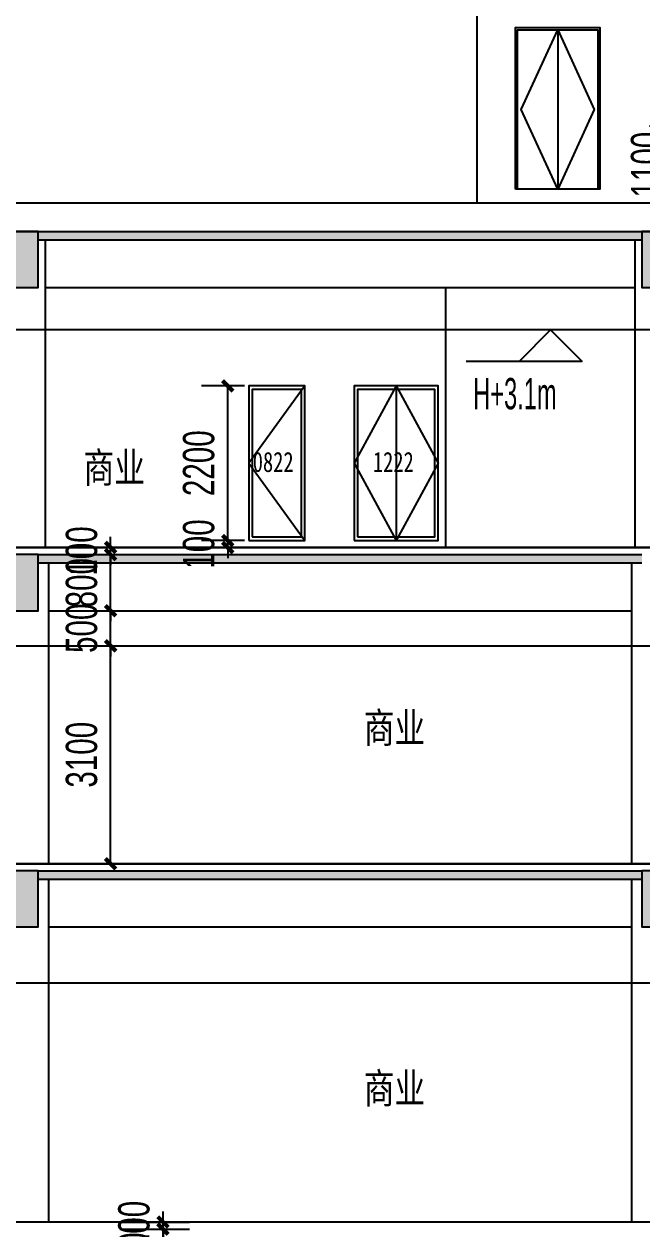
# Model space of a CAD drawing. Extents: x -186194 to 139607, y -228907 to -26595.
# Drawn here: x 47422 to 56222, y -166969 to -149821 of the extents above; entities that cross this region are included whole.
import ezdxf

# ---------------------------------------------------------------- set-up
doc = ezdxf.new("R2010")
doc.units = 0
doc.header["$LTSCALE"] = 10
doc.header["$MEASUREMENT"] = 0
doc.linetypes.add('DASH', pattern=[0.35, 0.25, -0.1])
for name, color, linetype in [('01-标注_尺寸', 124, 'Continuous'), ('01-标注_标高', 200, 'Continuous'), ('02-TEXT_房间', 7, 'Continuous'), ('02-TEXT_标注', 130, 'Continuous'), ('05-填充_天正', 26, 'Continuous'), ('A-C_门', 150, 'Continuous'), ('A-O_屋面', 201, 'Continuous'), ('A-SUR_吊顶', 40, 'Continuous'), ('A-SUR_看线', 231, 'Continuous'), ('A-SUR_面层', 191, 'Continuous'), ('A-TECH_结构', 21, 'Continuous'), ('A_STR-砼墙', 51, 'Continuous'), ('A_STR-砼柱', 51, 'Continuous'), ('PUB_HATCH', 8, 'Continuous')]:
    doc.layers.add(name, color=color, linetype=linetype)
doc.layers.add('04-不打印_辅助线', color=165, linetype='Continuous', plot=False)
doc.styles.add('_TCH_DIM', font='ros.shx', dxfattribs={"width": 0.8, "bigfont": 'jd.shx'})
doc.styles.add('_TCH_DIM_T3', font='ros.shx', dxfattribs={"width": 0.705882, "bigfont": 'jd.shx'})
doc.styles.get("Standard").update_dxf_attribs({"font": 'STXIHEI_0.TTF', "width": 0.75})
doc.dimstyles.new('_TCH_ARCH&&150', dxfattribs={"dimtxt": 446.25, "dimasz": 150, "dimexe": 375, "dimexo": 450, "dimgap": 189.375, "dimtad": 1, "dimdec": 0, "dimzin": 0, "dimdsep": 46, "dimtxsty": '_TCH_DIM_T3', "dimblk": 'ARCHTICK', "dimcen": 0.09, "dimclrt": 7, "dimazin": 2, "dimtfac": 1, "dimtdec": 0, "dimtix": 1, "dimtmove": 2, "dimatfit": 3, "dimfxl": 0, "dimtolj": 1, "dimtzin": 0, "dimarcsym": 0})

# ---------------------------------------------------------------- blocks, each defined once
blk = doc.blocks.new('A$C28286C9F')
for points in [[(0, 0), (800, 0), (800, 2200), (0, 2200)], [(50, 50), (750, 50), (750, 2150), (50, 2150)]]:
    blk.add_lwpolyline(points, close=True)
blk.add_lwpolyline([(800, 2200), (0, 1100), (800, 0)])
at = {"layer": '04-不打印_辅助线', "width": 0.75}
blk.add_text('0822', height=285.4, dxfattribs=at).set_placement((57, 976))
blk = doc.blocks.new('A$C15B02B57')
for points in [[(0, 0), (1200, 0), (1200, 2200), (0, 2200)], [(50, 50), (1150, 50), (1150, 2150), (50, 2150)]]:
    blk.add_lwpolyline(points, close=True)
for points in [[(600, 2200), (0, 1100), (600, 0)], [(600, 2200), (600, 0)], [(600, 2200), (1200, 1100), (600, 0)]]:
    blk.add_lwpolyline(points)
at = {"layer": '04-不打印_辅助线', "width": 0.75}
blk.add_text('1222', height=285.4, dxfattribs=at).set_placement((268, 976))
blk = doc.blocks.new('_FZH')
blk.add_lwpolyline([(-0.5, -0.5), (0.5, -0.5), (0.5, 0.5), (-0.5, 0.5)], close=True)
at = {"layer": 'PUB_HATCH'}
blk.add_solid([(-0.5, -0.5), (0.5, -0.5), (-0.5, 0.5), (0.5, 0.5)], dxfattribs=at)
blk = doc.blocks.new('_ArchTick')
at = {"color": 0, "linetype": 'ByBlock', "const_width": 0.4}
blk.add_lwpolyline([(-0.5, -0.5), (0.5, 0.5)], dxfattribs=at)
blk = doc.blocks.new('*D191')
at = {"layer": '01-标注_尺寸', "color": 0, "lineweight": -2, "transparency": 16777216}
for p, q in [((50560.5, -154970.5), (49948, -154970.5)), ((50323, -157170.5), (50323, -154970.5)), ((50560.5, -157170.5), (49948, -157170.5))]:
    blk.add_line(p, q, dxfattribs=at)
at = {"layer": 'Defpoints', "color": 0, "transparency": 16777216}
for p in [(50323, -154970.5), (51010.5, -154970.5), (51010.5, -157170.5)]:
    blk.add_point(p, dxfattribs=at)
at = {"layer": '01-标注_尺寸', "color": 0, "lineweight": -2, "transparency": 16777216, "xscale": 150, "yscale": 150, "zscale": 150}
for p, rotation in [((50323, -154970.5), 90), ((50323, -157170.5), 270)]:
    blk.add_blockref('_ArchTick', p, dxfattribs=dict(at, rotation=rotation))
at = {"layer": '01-标注_尺寸', "color": 7, "transparency": 16777216, "insert": (49910.5, -156070.5), "char_height": 446.25, "attachment_point": 5, "rotation": 90, "style": '_TCH_DIM_T3'}
blk.add_mtext('\\A1;2200', dxfattribs=at)
blk = doc.blocks.new('*D192')
at = {"layer": '01-标注_尺寸', "color": 0, "lineweight": -2, "transparency": 16777216}
for p, q in [((50323, -157170.5), (50323, -157020.5)), ((50560.5, -157170.5), (49948, -157170.5)), ((50323, -157270.5), (50323, -157170.5)), ((50560.5, -157270.5), (49948, -157270.5)), ((50323, -157270.5), (50323, -157420.5))]:
    blk.add_line(p, q, dxfattribs=at)
at = {"layer": 'Defpoints', "color": 0, "transparency": 16777216}
for p in [(50323, -157170.5), (51010.5, -157170.5), (51010.5, -157270.5)]:
    blk.add_point(p, dxfattribs=at)
at = {"layer": '01-标注_尺寸', "color": 0, "lineweight": -2, "transparency": 16777216, "xscale": 150, "yscale": 150, "zscale": 150}
for p, rotation in [((50323, -157170.5), 270), ((50323, -157270.5), 90)]:
    blk.add_blockref('_ArchTick', p, dxfattribs=dict(at, rotation=rotation))
at = {"layer": '01-标注_尺寸', "color": 7, "transparency": 16777216, "insert": (49910.5, -157220.5), "char_height": 446.25, "attachment_point": 5, "rotation": 90, "style": '_TCH_DIM_T3'}
blk.add_mtext('\\A1;100', dxfattribs=at)
blk = doc.blocks.new('*D204')
at = {"layer": '01-标注_尺寸', "color": 0, "lineweight": -2, "transparency": 16777216}
for p, q in [((56704, -151271), (56704, -151121)), ((56909, -151271), (56329, -151271)), ((56704, -152371), (56704, -151271)), ((56909, -152371), (56329, -152371)), ((56704, -152371), (56704, -152521))]:
    blk.add_line(p, q, dxfattribs=at)
at = {"layer": 'Defpoints', "color": 0, "transparency": 16777216}
for p in [(56704, -151271), (57359, -151271), (57359, -152371)]:
    blk.add_point(p, dxfattribs=at)
at = {"layer": '01-标注_尺寸', "color": 0, "lineweight": -2, "transparency": 16777216, "xscale": 150, "yscale": 150, "zscale": 150}
for p, rotation in [((56704, -151271), 270), ((56704, -152371), 90)]:
    blk.add_blockref('_ArchTick', p, dxfattribs=dict(at, rotation=rotation))
at = {"layer": '01-标注_尺寸', "color": 7, "transparency": 16777216, "insert": (56291, -151821), "char_height": 446.2, "attachment_point": 5, "rotation": 90, "style": '_TCH_DIM_T3'}
blk.add_mtext('\\A1;1100', dxfattribs=at)
blk = doc.blocks.new('*D210')
at = {"layer": '01-标注_尺寸', "color": 0, "lineweight": -2, "transparency": 16777216}
for p, q in [((48222, -158670), (49030, -158670)), ((48655, -161771), (48655, -158670)), ((48222, -161771), (49030, -161771))]:
    blk.add_line(p, q, dxfattribs=at)
at = {"layer": 'Defpoints', "color": 0, "transparency": 16777216}
for p in [(47772, -158670), (48655, -158670), (47772, -161771)]:
    blk.add_point(p, dxfattribs=at)
at = {"layer": '01-标注_尺寸', "color": 0, "lineweight": -2, "transparency": 16777216, "xscale": 150, "yscale": 150, "zscale": 150}
for p, rotation in [((48655, -158670), 90), ((48655, -161771), 270)]:
    blk.add_blockref('_ArchTick', p, dxfattribs=dict(at, rotation=rotation))
at = {"layer": '01-标注_尺寸', "color": 7, "transparency": 16777216, "insert": (48242, -160220), "char_height": 446.2, "attachment_point": 5, "rotation": 90, "style": '_TCH_DIM_T3'}
blk.add_mtext('\\A1;3100', dxfattribs=at)
blk = doc.blocks.new('*D211')
at = {"layer": '01-标注_尺寸', "color": 0, "lineweight": -2, "transparency": 16777216}
for p, q in [((48655, -158170), (48655, -158020)), ((48222, -158170), (49030, -158170)), ((48655, -158670), (48655, -158170)), ((48222, -158670), (49030, -158670)), ((48655, -158670), (48655, -158820))]:
    blk.add_line(p, q, dxfattribs=at)
at = {"layer": 'Defpoints', "color": 0, "transparency": 16777216}
for p in [(47772, -158170), (48655, -158170), (47772, -158670)]:
    blk.add_point(p, dxfattribs=at)
at = {"layer": '01-标注_尺寸', "color": 0, "lineweight": -2, "transparency": 16777216, "xscale": 150, "yscale": 150, "zscale": 150}
for p, rotation in [((48655, -158170), 270), ((48655, -158670), 90)]:
    blk.add_blockref('_ArchTick', p, dxfattribs=dict(at, rotation=rotation))
at = {"layer": '01-标注_尺寸', "color": 7, "transparency": 16777216, "insert": (48242, -158420), "char_height": 446.2, "attachment_point": 5, "rotation": 90, "style": '_TCH_DIM_T3'}
blk.add_mtext('\\A1;500', dxfattribs=at)
blk = doc.blocks.new('*D212')
at = {"layer": '01-标注_尺寸', "color": 0, "lineweight": -2, "transparency": 16777216}
for p, q in [((48654, -157371), (48654, -157221)), ((48222, -157371), (49029, -157371)), ((48654, -158170), (48654, -157371)), ((48222, -158170), (49029, -158170)), ((48654, -158170), (48654, -158320))]:
    blk.add_line(p, q, dxfattribs=at)
at = {"layer": 'Defpoints', "color": 0, "transparency": 16777216}
for p in [(47772, -157371), (48654, -157371), (47772, -158170)]:
    blk.add_point(p, dxfattribs=at)
at = {"layer": '01-标注_尺寸', "color": 0, "lineweight": -2, "transparency": 16777216, "xscale": 150, "yscale": 150, "zscale": 150}
for p, rotation in [((48654, -157371), 270), ((48654, -158170), 90)]:
    blk.add_blockref('_ArchTick', p, dxfattribs=dict(at, rotation=rotation))
at = {"layer": '01-标注_尺寸', "color": 7, "transparency": 16777216, "insert": (48242, -157771), "char_height": 446.2, "attachment_point": 5, "rotation": 90, "style": '_TCH_DIM_T3'}
blk.add_mtext('\\A1;800', dxfattribs=at)
blk = doc.blocks.new('*D213')
at = {"layer": '01-标注_尺寸', "color": 0, "lineweight": -2, "transparency": 16777216}
for p, q in [((48654, -157270), (48654, -157120)), ((48222, -157270), (49029, -157270)), ((48222, -157371), (49029, -157371)), ((48654, -157371), (48654, -157270)), ((48654, -157371), (48654, -157521))]:
    blk.add_line(p, q, dxfattribs=at)
at = {"layer": 'Defpoints', "color": 0, "transparency": 16777216}
for p in [(47772, -157270), (47772, -157371), (48654, -157270)]:
    blk.add_point(p, dxfattribs=at)
at = {"layer": '01-标注_尺寸', "color": 0, "lineweight": -2, "transparency": 16777216, "xscale": 150, "yscale": 150, "zscale": 150}
for p, rotation in [((48654, -157270), 270), ((48654, -157371), 90)]:
    blk.add_blockref('_ArchTick', p, dxfattribs=dict(at, rotation=rotation))
at = {"layer": '01-标注_尺寸', "color": 7, "transparency": 16777216, "insert": (48242, -157320), "char_height": 446.2, "attachment_point": 5, "rotation": 90, "style": '_TCH_DIM_T3'}
blk.add_mtext('\\A1;100', dxfattribs=at)
blk = doc.blocks.new('*D220')
at = {"layer": '01-标注_尺寸', "color": 0, "lineweight": -2, "transparency": 16777216}
for p, q in [((49400.5, -166970.5), (49400.5, -166820.5)), ((48784.5, -166970.5), (49775.5, -166970.5)), ((49400.5, -167770.5), (49400.5, -166970.5)), ((48784.5, -167770.5), (49775.5, -167770.5)), ((49400.5, -167770.5), (49400.5, -167920.5))]:
    blk.add_line(p, q, dxfattribs=at)
at = {"layer": 'Defpoints', "color": 0, "transparency": 16777216}
for p in [(48334.5, -166970.5), (49400.5, -166970.5), (48334.5, -167770.5)]:
    blk.add_point(p, dxfattribs=at)
at = {"layer": '01-标注_尺寸', "color": 0, "lineweight": -2, "transparency": 16777216, "xscale": 150, "yscale": 150, "zscale": 150}
for p, rotation in [((49400.5, -166970.5), 270), ((49400.5, -167770.5), 90)]:
    blk.add_blockref('_ArchTick', p, dxfattribs=dict(at, rotation=rotation))
at = {"layer": '01-标注_尺寸', "color": 7, "transparency": 16777216, "insert": (48988, -167370.5), "char_height": 446.25, "attachment_point": 5, "rotation": 90, "style": '_TCH_DIM_T3'}
blk.add_mtext('\\A1;800', dxfattribs=at)
blk = doc.blocks.new('*D221')
at = {"layer": '01-标注_尺寸', "color": 0, "lineweight": -2, "transparency": 16777216}
for p, q in [((49400.5, -166870.5), (49400.5, -166720.5)), ((48784.5, -166870.5), (49775.5, -166870.5)), ((48784.5, -166970.5), (49775.5, -166970.5)), ((49400.5, -166970.5), (49400.5, -166870.5)), ((49400.5, -166970.5), (49400.5, -167120.5))]:
    blk.add_line(p, q, dxfattribs=at)
at = {"layer": 'Defpoints', "color": 0, "transparency": 16777216}
for p in [(48334.5, -166870.5), (48334.5, -166970.5), (49400.5, -166870.5)]:
    blk.add_point(p, dxfattribs=at)
at = {"layer": '01-标注_尺寸', "color": 0, "lineweight": -2, "transparency": 16777216, "xscale": 150, "yscale": 150, "zscale": 150}
for p, rotation in [((49400.5, -166870.5), 270), ((49400.5, -166970.5), 90)]:
    blk.add_blockref('_ArchTick', p, dxfattribs=dict(at, rotation=rotation))
at = {"layer": '01-标注_尺寸', "color": 7, "transparency": 16777216, "insert": (48988, -166920.5), "char_height": 446.25, "attachment_point": 5, "rotation": 90, "style": '_TCH_DIM_T3'}
blk.add_mtext('\\A1;100', dxfattribs=at)

msp = doc.modelspace()

# ---------------------------------------------------------------- hatches: boundary and pattern name
at = {"layer": '05-填充_天正'}
for points in [[(56221.8, -152890.5), (56221.8, -152770.5), (47621.8, -152770.5), (47621.8, -152890.5)], [(56221.8, -157490.5), (56221.8, -157370.5), (47621.8, -157370.5), (47621.8, -157490.5)], [(56221.8, -161990.5), (56221.8, -161870.5), (47621.8, -161870.5), (47621.8, -161990.5)]]:
    msp.add_hatch(color=256, dxfattribs=at).paths.add_polyline_path(points)

# ---------------------------------------------------------------- linework, layer by layer
at = {"layer": '01-标注_标高'}
for p, q in [((54921.3, -154170.5), (54471.3, -154620.5)), ((54921.3, -154170.5), (55371.3, -154620.5)), ((55371.3, -154620.5), (53716.8, -154620.5))]:
    msp.add_line(p, q, dxfattribs=at)
at = {"layer": '04-不打印_辅助线'}
for points in [[(22060.7, -152770.5), (79388.6, -152770.5)], [(22060.7, -157270.5), (79388.6, -157270.5)], [(22060.7, -161770.5), (79388.6, -161770.5)]]:
    msp.add_lwpolyline(points, dxfattribs=at)
at = {"layer": 'A-C_门'}
msp.add_line((55021.8, -149900.5), (55021.8, -152170.5), dxfattribs=at)
for points in [[(54451.8, -152170.5), (54451.8, -149900.5), (55591.8, -149900.5), (55591.8, -152170.5)], [(55021.8, -149900.5), (55541.8, -151035.5), (55021.8, -152170.5), (54501.8, -151035.5)]]:
    msp.add_lwpolyline(points, close=True, dxfattribs=at)
at = {"layer": 'A-O_屋面'}
msp.add_line((57388.8, -152370.5), (46021.8, -152370.5), dxfattribs=at)
at = {"layer": 'A-SUR_吊顶', "linetype": 'DASH'}
for points in [[(57718.8, -154170.5), (41429.8, -154170.5)], [(35321.8, -158670.5), (61021.8, -158670.5)], [(66121.8, -163470.5), (37721.8, -163470.5)]]:
    msp.add_lwpolyline(points, dxfattribs=at)
at = {"layer": 'A-SUR_看线'}
for points in [[(46021.8, -152370.5), (46021.8, -148820.5), (53871.8, -148820.5), (53871.8, -152370.5)], [(53421.8, -153570.5), (53421.8, -157270.5)]]:
    msp.add_lwpolyline(points, dxfattribs=at)
msp.add_lwpolyline([(54421.8, -152170.5), (54421.8, -149870.5), (55621.8, -149870.5), (55621.8, -152170.5)], close=True, dxfattribs=at)
at = {"layer": 'A-SUR_面层'}
for points in [[(57718.8, -157270.5), (41429.8, -157270.5)], [(61021.8, -161770.5), (35321.8, -161770.5)], [(66121.8, -166870.5), (37721.8, -166870.5)]]:
    msp.add_lwpolyline(points, dxfattribs=at)
at = {"layer": 'A-TECH_结构'}
for points in [[(47721.8, -152890.5), (47721.8, -157270.5)], [(56121.8, -152890.5), (56121.8, -157270.5)], [(47721.8, -153570.5), (56121.8, -153570.5)], [(47771.8, -157490.5), (47771.8, -161770.5)], [(56071.8, -157490.5), (56071.8, -161770.5)], [(47771.8, -158170.5), (56071.8, -158170.5)], [(47771.8, -161990.5), (47771.8, -166870.5)], [(56071.8, -161990.5), (56071.8, -166870.5)], [(47771.8, -162670.5), (56071.8, -162670.5)]]:
    msp.add_lwpolyline(points, dxfattribs=at)
at = {"layer": 'A_STR-砼墙'}
for p, q in [((47621.8, -152770.5), (56221.8, -152770.5)), ((47621.8, -152890.5), (56221.8, -152890.5)), ((47621.8, -157370.5), (56221.8, -157370.5)), ((47621.8, -157490.5), (56221.8, -157490.5)), ((47621.8, -161870.5), (56221.8, -161870.5)), ((47621.8, -161990.5), (56221.8, -161990.5))]:
    msp.add_line(p, q, dxfattribs=at)

# ---------------------------------------------------------------- block references
at = {"layer": 'A-C_门'}
for name, p in [('A$C28286C9F', (50621.8, -157170.5)), ('A$C15B02B57', (52121.8, -157170.5))]:
    msp.add_blockref(name, p, dxfattribs=at)
at = {"layer": 'A_STR-砼柱', "xscale": 800, "yscale": 400, "zscale": 400, "rotation": 270}
for p in [(47421.8, -153170.5), (56421.8, -153170.5), (47421.8, -157770.5), (47421.8, -162270.5), (56421.8, -162270.5)]:
    msp.add_blockref('_FZH', p, dxfattribs=at)

# ---------------------------------------------------------------- texts
at = {"layer": '02-TEXT_房间', "width": 0.75}
for p in [(48268.3, -156347.3), (52259.3, -160050.8), (52259.3, -165181.3)]:
    msp.add_text('商业', height=428.14, dxfattribs=at).set_placement(p)
at = {"layer": '02-TEXT_标注', "style": '_TCH_DIM', "width": 0.564706}
msp.add_text('H+3.1m', height=446.25, dxfattribs=at).set_placement((53817.8, -155303))

# ---------------------------------------------------------------- dimensions: what is measured, and where the dimension line sits
at = {"layer": '01-标注_尺寸'}
for p1, p2, distance, picture, middle in [((57358.8, -152370.5), (57358.8, -151270.5), 655.3, '*D204', (56291, -151820.5)), ((51010.5, -157170.5), (51010.5, -154970.5), 687.5, '*D191', (49910.5, -156070.5)), ((51010.5, -157270.5), (51010.5, -157170.5), 687.5, '*D192', (49910.5, -157220.5)), ((47771.8, -157370.5), (47771.8, -157270.5), -882.7, '*D213', (48242, -157320.5)), ((47771.8, -158170.5), (47771.8, -157370.5), -882.7, '*D212', (48242, -157770.5)), ((47771.8, -158670.5), (47771.8, -158170.5), -882.7, '*D211', (48242, -158420.5)), ((47771.8, -161770.5), (47771.8, -158670.5), -882.7, '*D210', (48242, -160220.5)), ((48334.5, -166970.5), (48334.5, -166870.5), -1066, '*D221', (48988, -166920.5)), ((48334.5, -167770.5), (48334.5, -166970.5), -1066, '*D220', (48988, -167370.5))]:
    dim = msp.add_aligned_dim(p1=p1, p2=p2, distance=distance, dimstyle='_TCH_ARCH&&150', dxfattribs=at)
    dim.commit()
    dim.dimension.update_dxf_attribs({"geometry": picture, "text_midpoint": middle})

doc.saveas('drawing.dxf')
